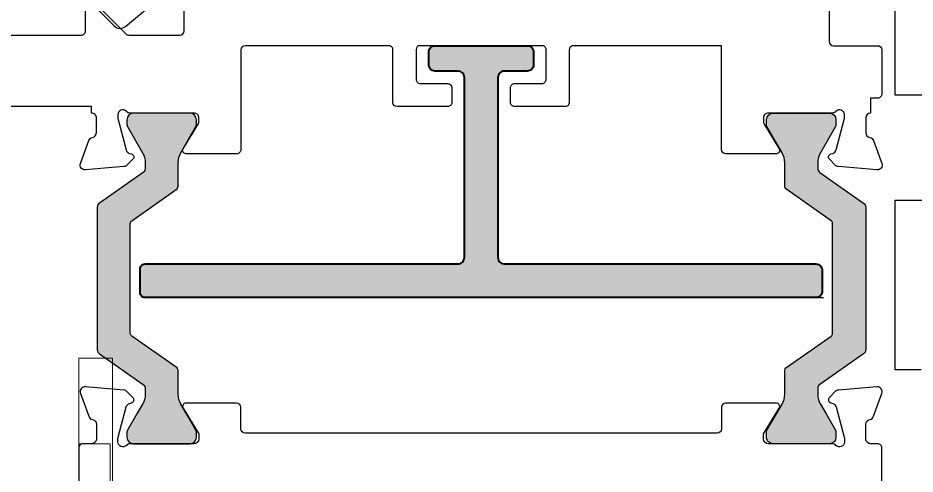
# Model space of a CAD drawing. Extents: x -73 to 76, y -94 to 26.
# Drawn here: x 0.501 to 2.638, y 11.58 to 12.666 of the extents above; entities that cross this region are included whole.
import ezdxf

# ---------------------------------------------------------------- set-up
doc = ezdxf.new("R2010")
doc.units = 0
doc.header["$MEASUREMENT"] = 0
doc.linetypes.add('C', pattern=[0])
doc.linetypes.add('HIDDEN', pattern=[0.375, 0.25, -0.125])
doc.layers.get('0').update_dxf_attribs({"linetype": 'CONTINUOUS'})
for name, color, linetype in [('1', 7, 'CONTINUOUS'), ('DIM', 7, 'CONTINUOUS'), ('FRAME', 1, 'CONTINUOUS'), ('INERTIA', 7, 'CONTINUOUS')]:
    doc.layers.add(name, color=color, linetype=linetype)

# ---------------------------------------------------------------- blocks, each defined once
blk = doc.blocks.new('strike plate')
at = {"color": 7, "linetype": 'Continuous', "lineweight": 15}
for p, q in [((720.9829669862954, 52.64864585058406), (720.9079669862955, 52.64864585058406)), ((720.9079669862955, 52.49264585058406), (720.9079669862955, 52.64864585058406)), ((720.9829669862954, 52.49264585058406), (720.9829669862954, 52.64864585058406)), ((720.9079669862955, 51.23229447917137), (720.9079669862955, 52.49264585058406)), ((720.9829669862954, 51.10364585058406), (720.9829669862954, 52.49264585058406)), ((720.9079669862955, 51.10364585058406), (720.9079669862955, 51.23229447917137)), ((720.8638104811511, 50.94364585058406), (720.842323881665, 51.01550213800921))]:
    blk.add_line(p, q, dxfattribs=at)
at = {"color": 7, "linetype": 'HIDDEN', "lineweight": 0}
for p, q in [((720.9829669862954, 52.52864585058406), (720.9079669862955, 52.52864585058406)), ((720.9829669862954, 52.42114585058406), (720.9079669862955, 52.3317643311395)), ((720.9079669862955, 52.12552737002863), (720.9829669862954, 52.03614585058406)), ((720.9079669862955, 51.99714978759194), (720.9829669862954, 51.99714978759194)), ((720.9829669862954, 51.67114585058406), (720.9079669862955, 51.5817643311395)), ((720.9079669862955, 51.37552737002863), (720.9829669862954, 51.28614585058406))]:
    blk.add_line(p, q, dxfattribs=at)
at = {"color": 7, "linetype": 'Continuous', "lineweight": 15}
blk.add_arc((720.8159669862955, 51.10364585058406), 0.1670000000000012, 335.1086821177605, 0, dxfattribs=at)
for points, knots in [([(720.842323881665, 51.01550213800921), (720.842323881665, 51.01550213800921), (720.8450844080613, 51.01618953040755), (720.8530071922102, 51.0193835743682), (720.856207476736, 51.02081011707669), (720.8634676414981, 51.02474880645744), (720.8675835020695, 51.02729466171731), (720.8762459917556, 51.0339306424673), (720.8806986433362, 51.03794348189098), (720.8893619350589, 51.04778736715364), (720.8934238846276, 51.05347865192478), (720.900312174876, 51.06619978157974), (720.9031538720618, 51.07331067192656), (720.9069502627862, 51.08803112955393), (720.9079669862955, 51.09581507142631), (720.9079669862955, 51.10364585058406)], [0, 0, 0, 0, 0.2500000000000063, 0.2500000000000063, 0.3750000000000053, 0.3750000000000053, 0.5000000000000044, 0.5000000000000044, 0.6250000000000033, 0.6250000000000033, 0.7500000000000022, 0.7500000000000022, 0.8750000000000012, 0.8750000000000012, 1, 1, 1, 1]), ([(720.9674539895774, 51.03335582400365), (720.963711313412, 51.025289718126), (720.9593808605356, 51.01763583275516), (720.9496278496429, 51.00314691476525), (720.9441230924707, 50.99623964562883), (720.9326543542735, 50.98387883272341), (720.926666698104, 50.97836260117096), (720.9144576926188, 50.9685536615207), (720.9083777387731, 50.96438387120011), (720.8969562380621, 50.95744603124869), (720.8915047785108, 50.95461277237205), (720.8819502133366, 50.95014330922609), (720.8777729327167, 50.94846055990759), (720.8709008414571, 50.94589693295725), (720.8682861080194, 50.94504200459874), (720.8647350165465, 50.94391435812018), (720.8638104811511, 50.94364585058406), (720.8638104811511, 50.94364585058406)], [0, 0, 0, 0, 0.125, 0.125, 0.25, 0.25, 0.375, 0.375, 0.5, 0.5, 0.625, 0.625, 0.75, 0.75, 0.875, 0.875, 1, 1, 1, 1])]:
    blk.add_open_spline(points, degree=3, knots=knots, dxfattribs=at)
blk = doc.blocks.new('Tongue Strike')
at = {"color": 7, "linetype": 'Continuous', "lineweight": 15}
for p, q in [((695.0776363608351, 45.80097474764443), (695.0776363608351, 45.88097475181089)), ((696.267636347187, 45.88097475181089), (695.0776363608351, 45.88097475181089)), ((696.267636347187, 45.80097474764443), (696.267636347187, 45.88097475181089)), ((696.267636347187, 45.80097474764443), (695.0776363608351, 45.80097474764443))]:
    blk.add_line(p, q, dxfattribs=at)
at = {"color": 7, "linetype": 'HIDDEN', "lineweight": 0}
for p, q in [((695.4226363570324, 45.80097474764443), (695.4226363570324, 45.88097475181089)), ((695.4526363471366, 45.80097474764443), (695.4526363471366, 45.88097475181089)), ((695.5496792885882, 45.88097475181089), (695.4801363594541, 45.80097474764443)), ((695.5126363456782, 45.80097474764443), (695.5126363456782, 45.88097475181089)), ((695.8651363485681, 45.80097474764443), (695.7955934194339, 45.88097475181089)), ((695.832636362344, 45.88097475181089), (695.832636362344, 45.80097474764443)), ((695.8926363608856, 45.80097474764443), (695.8926363608856, 45.88097475181089)), ((695.9226363509898, 45.80097474764443), (695.9226363509898, 45.88097475181089))]:
    blk.add_line(p, q, dxfattribs=at)
blk = doc.blocks.new('3082 THERMAL MULLION')
blk.add_lwpolyline([(0.1309999999999931, 2.593499999999992), (0.2179999999999964, 2.593499999999992), (0.2179999999999964, 2.997499999999988)])
blk.add_lwpolyline([(0.1559999999999988, 1.939499999999995), (0.2179999999999964, 1.939499999999995), (0.2179999999999964, 2.343499999999992), (0.1310000000000002, 2.343499999999992, 0.4142140000000003)], format="xyb")

msp = doc.modelspace()

# ---------------------------------------------------------------- hatches: boundary and pattern name
at = {"layer": 'DIM'}
for points in [[(1.549568109701674, 12.08013702290645, 0.4142135623730951), (1.564568109701661, 12.09513702290644), (1.564568109701661, 12.52433441706022, 0.4142135623727579), (1.549568109701681, 12.53933441706021), (1.494568356524432, 12.53933441706027, -0.4142135623735232), (1.479568356524389, 12.55433441706028), (1.479568356524389, 12.58482557677024, -0.4142135623725402), (1.494568356524404, 12.59982557677022), (1.71456786287893, 12.59982557677022, -0.4142135623730951), (1.729567862878916, 12.58482557677024), (1.729567862878916, 12.55433441706031, -0.4142135623740268), (1.714567862878887, 12.53933441706027), (1.659568109701688, 12.53933441706032, 0.4142135623731238), (1.644568109701702, 12.52433441706034), (1.644568109701702, 12.09513702290644, 0.4142135623730951), (1.659568109701688, 12.08013702290645), (2.402068109701695, 12.08013702290645, -0.4142135623730951), (2.417068109701681, 12.06513702290646), (2.417068109701681, 12.01483233651481, -0.4142135623730951), (2.402068109701695, 11.99983233651482), (1.604568109701681, 11.99983233651482), (0.8039575518199413, 11.99983233651482, -0.4590682292279746), (0.792068109701674, 12.0148323365148), (0.792068109701674, 12.06513702290646, -0.4590682292288889), (0.8039575518199769, 12.08013702290645)], [(1.549568109701688, 12.08013702290643, 0.4142135623730951), (1.564568109701675, 12.09513702290642), (1.564568109701675, 12.52433441706021, 0.4142135623727579), (1.549568109701696, 12.5393344170602), (1.494568356524447, 12.53933441706025, -0.4142135623735232), (1.479568356524403, 12.55433441706027), (1.479568356524403, 12.58482557677022, -0.4142135623725402), (1.494568356524418, 12.59982557677021), (1.714567862878944, 12.59982557677021, -0.4142135623730951), (1.72956786287893, 12.58482557677022), (1.72956786287893, 12.5543344170603, -0.4142135623740268), (1.714567862878901, 12.53933441706025), (1.659568109701702, 12.53933441706031, 0.4142135623731238), (1.644568109701716, 12.52433441706032), (1.644568109701716, 12.09513702290642, 0.4142135623730951), (1.659568109701702, 12.08013702290643), (2.402068109701709, 12.08013702290643, -0.4142135623730951), (2.417068109701695, 12.06513702290645), (2.417068109701695, 12.01483233651479, -0.4142135623730951), (2.402068109701709, 11.99983233651481), (1.604568109701695, 11.99983233651481), (0.8039575518199555, 11.99983233651481, -0.4590682292279746), (0.7920681097016882, 12.01483233651479), (0.7920681097016882, 12.06513702290645, -0.4590682292288889), (0.8039575518199911, 12.08013702290643)], [(0.804155934219537, 12.30146086362664), (0.804155934219537, 12.32135278794981, 0.13165249758698), (0.7978264383956031, 12.34497478795042), (0.7619565959886501, 12.40710317745884, -0.1316524975869807), (0.7608489342195099, 12.41123702745863), (0.7608489342195099, 12.42350786362663, -0.4142135623716609), (0.7765969342193699, 12.43925586362643), (0.9104549342195725, 12.43925586362643, -0.414213562371661), (0.9262029342195461, 12.42350786362685), (0.9262029342195461, 12.41123702745885, -0.1316524975869818), (0.9250952724504629, 12.40710317745884), (0.8892254300431688, 12.34497478794997, 0.1316524975869803), (0.8828959342195191, 12.32135278794958), (0.8828959342195191, 12.26661983150011, -0.2446984432282418), (0.8778594455094577, 12.25694482670524), (0.7687229342195252, 12.18052661880603), (0.7687229342195252, 11.91058510844688), (0.8778594455091735, 11.83416690054814, -0.2446984432282431), (0.8828959342195191, 11.82449189575281), (0.8828959342195191, 11.76975893930289, 0.1316524975869799), (0.8892254300431688, 11.74613693930318), (0.9027441302881272, 11.72272186362652), (0.9250952724503492, 11.68400854979431, -0.1316524975869794), (0.9262029342195461, 11.6798746997943), (0.9262029342195461, 11.66760386362675, -0.4142135623773974), (0.9104549342195725, 11.65185586362649), (0.7765969342195405, 11.65185586362649, -0.414213562371661), (0.7608489342195099, 11.66760386362652), (0.7608489342195099, 11.6798746997943, -0.1316524975869807), (0.7619565959886501, 11.68400854979431), (0.7843077381509289, 11.72272186362652), (0.7978264383962852, 11.74613693930387, 0.1316524975869796), (0.804155934219537, 11.76975893930312), (0.8041559342195299, 11.7896508636265), (0.695019422929775, 11.86606907152559, -0.2446984432282411), (0.6899829342194863, 11.87574407632069), (0.6899829342194863, 11.93122003244393), (0.6899829342194863, 12.01681356121166), (0.6899829342194863, 12.21536765093246, -0.2446984432282416), (0.6950194229297182, 12.22504265572756)], [(0.8041559342195512, 12.30146086362663), (0.8041559342195512, 12.32135278794979, 0.13165249758698), (0.7978264383956173, 12.34497478795041), (0.7619565959886643, 12.40710317745882, -0.1316524975869807), (0.7608489342195242, 12.41123702745861), (0.7608489342195242, 12.42350786362661, -0.4142135623716609), (0.7765969342193841, 12.43925586362641), (0.9104549342195867, 12.43925586362641, -0.414213562371661), (0.9262029342195603, 12.42350786362684), (0.9262029342195603, 12.41123702745884, -0.1316524975869818), (0.9250952724504771, 12.40710317745882), (0.889225430043183, 12.34497478794995, 0.1316524975869803), (0.8828959342195333, 12.32135278794956), (0.8828959342195333, 12.26661983150009, -0.2446984432282418), (0.8778594455094719, 12.25694482670522), (0.7687229342195394, 12.18052661880601), (0.7687229342195394, 11.91058510844687), (0.8778594455091877, 11.83416690054813, -0.2446984432282431), (0.8828959342195333, 11.8244918957528), (0.8828959342195333, 11.76975893930287, 0.1316524975869799), (0.889225430043183, 11.74613693930317), (0.9027441302881414, 11.7227218636265), (0.9250952724503634, 11.6840085497943, -0.1316524975869794), (0.9262029342195603, 11.67987469979428), (0.9262029342195603, 11.66760386362674, -0.4142135623773974), (0.9104549342195867, 11.65185586362648), (0.7765969342195547, 11.65185586362648, -0.414213562371661), (0.7608489342195242, 11.66760386362651), (0.7608489342195242, 11.67987469979428, -0.1316524975869807), (0.7619565959886643, 11.6840085497943), (0.7843077381509431, 11.7227218636265), (0.7978264383962994, 11.74613693930385, 0.1316524975869796), (0.8041559342195512, 11.7697589393031), (0.8041559342195441, 11.78965086362648), (0.6950194229297892, 11.86606907152557, -0.2446984432282411), (0.6899829342195005, 11.87574407632067), (0.6899829342195005, 11.93122003244392), (0.6899829342195005, 12.01681356121165), (0.6899829342195005, 12.21536765093245, -0.2446984432282416), (0.6950194229297324, 12.22504265572755)], [(2.515640242021277, 12.22504265572688, -0.2446984432280822), (2.520676730731509, 12.21536765093179), (2.520676730731509, 12.01681356121098), (2.520676730731509, 11.93122003244325), (2.520676730731509, 11.87574407632, -0.2446984432278361), (2.515640242021234, 11.86606907152491), (2.406503730731458, 11.78965086362582), (2.406503730731458, 11.76975893930243, 0.1316524975882822), (2.412833226554831, 11.74613693930297), (2.426351926800066, 11.72272186362584), (2.448703068962345, 11.68400854979363, -0.1316524975874178), (2.449810730731485, 11.6798746997936), (2.449810730731485, 11.66760386362584, -0.4142135623723217), (2.434062730731419, 11.65185586362581), (2.300204730731423, 11.65185586362581, -0.4142135623725739), (2.284456730731449, 11.66760386362581), (2.284456730731449, 11.67987469979361, -0.1316524975835601), (2.285564392500589, 11.68400854979353), (2.307915534662868, 11.72272186362584), (2.321434234907827, 11.7461369393025, 0.1316524975883952), (2.327763730731476, 11.76975893930247), (2.327763730731476, 11.82449189575213, -0.2446984432296211), (2.332800219441872, 11.83416690054749), (2.441936730731463, 11.9105851084462), (2.44193673073147, 12.18052661880535), (2.332800219441538, 12.25694482670455, -0.2446984432269665), (2.327763730731476, 12.26661983149937), (2.327763730731476, 12.3213527879489, 0.1316524975879066), (2.321434234907741, 12.34497478794943), (2.285564392500532, 12.40710317745815, -0.1316524975841403), (2.284456730731449, 12.41123702745808), (2.284456730731449, 12.42350786362617, -0.4142135623686214), (2.300204730731259, 12.43925586362575), (2.434062730731625, 12.43925586362575, -0.4142135623729162), (2.449810730731485, 12.42350786362587), (2.449810730731485, 12.41123702745794, -0.1316524975833427), (2.448703068962402, 12.40710317745825), (2.412833226555392, 12.34497478794974, 0.1316524975888161), (2.406503730731458, 12.32135278794878), (2.406503730731458, 12.30146086362597)], [(2.515640242021291, 12.22504265572687, -0.2446984432280822), (2.520676730731523, 12.21536765093177), (2.520676730731523, 12.01681356121097), (2.520676730731523, 11.93122003244324), (2.520676730731523, 11.87574407631999, -0.2446984432278361), (2.515640242021249, 11.8660690715249), (2.406503730731473, 11.7896508636258), (2.406503730731473, 11.76975893930242, 0.1316524975882822), (2.412833226554845, 11.74613693930296), (2.426351926800081, 11.72272186362582), (2.448703068962359, 11.68400854979362, -0.1316524975874178), (2.4498107307315, 11.67987469979359), (2.4498107307315, 11.66760386362583, -0.4142135623723217), (2.434062730731434, 11.6518558636258), (2.300204730731437, 11.6518558636258, -0.4142135623725739), (2.284456730731463, 11.6676038636258), (2.284456730731463, 11.6798746997936, -0.1316524975835601), (2.285564392500604, 11.68400854979352), (2.307915534662882, 11.72272186362582), (2.321434234907841, 11.74613693930249, 0.1316524975883952), (2.32776373073149, 11.76975893930246), (2.32776373073149, 11.82449189575212, -0.2446984432296211), (2.332800219441886, 11.83416690054748), (2.441936730731477, 11.91058510844618), (2.441936730731484, 12.18052661880533), (2.332800219441552, 12.25694482670454, -0.2446984432269665), (2.32776373073149, 12.26661983149936), (2.32776373073149, 12.32135278794888, 0.1316524975879066), (2.321434234907755, 12.34497478794942), (2.285564392500547, 12.40710317745814, -0.1316524975841403), (2.284456730731463, 12.41123702745806), (2.284456730731463, 12.42350786362616, -0.4142135623686214), (2.300204730731274, 12.43925586362573), (2.43406273073164, 12.43925586362573, -0.4142135623729162), (2.4498107307315, 12.42350786362586), (2.4498107307315, 12.41123702745793, -0.1316524975833427), (2.448703068962416, 12.40710317745824), (2.412833226555406, 12.34497478794972, 0.1316524975888161), (2.406503730731473, 12.32135278794877), (2.406503730731473, 12.30146086362596)]]:
    msp.add_hatch(color=256, dxfattribs=at).paths.add_polyline_path(points)

# ---------------------------------------------------------------- linework, layer by layer
for p, q in [((1.604568109701681, 11.99983233651482), (2.4201786675834, 11.99983233651482)), ((1.604568109701695, 11.99983233651481), (2.420178667583414, 11.99983233651481))]:
    msp.add_line(p, q)
at = {"layer": '1', "color": 3, "lineweight": 30}
for points in [[(0.7687229342195252, 11.91468405340292), (0.7687229342195252, 12.17642767385, -0.2446984432282406), (0.7720805933597177, 12.18287767704673), (0.8778594455094577, 12.25694482670524, 0.2446984432282419), (0.8828959342195191, 12.26661983150011), (0.8828959342195191, 12.32135278794958, -0.1316524975869803), (0.8892254300431688, 12.34497478794997), (0.9250952724504629, 12.40710317745884, 0.1316524975869819), (0.9262029342195461, 12.41123702745885), (0.9262029342195461, 12.42350786362685, 0.414213562371661), (0.9104549342195725, 12.43925586362643), (0.7765969342193699, 12.43925586362643, 0.414213562371661), (0.7608489342195099, 12.42350786362663), (0.7608489342195099, 12.41123702745863, 0.1316524975869807), (0.7619565959886501, 12.40710317745884), (0.7978264383956031, 12.34497478795042, -0.1316524975869801), (0.804155934219537, 12.32135278794981), (0.804155934219537, 12.30760928106069, -0.1377400364561927), (0.802429411601068, 12.30146086362679, -0.1034709422055775), (0.7991194455092483, 12.29793427626559), (0.6950194229297182, 12.22504265572756, 0.2446984432282415), (0.6899829342194863, 12.21536765093246), (0.6899829342194863, 12.01681356121166), (0.6899829342194863, 11.93122003244393), (0.6899829342194863, 11.87574407632069, 0.2446984432282412), (0.695019422929775, 11.86606907152559), (0.7991194455092483, 11.79317745098756, -0.2446984432282422), (0.804155934219537, 11.78350244619268), (0.804155934219537, 11.76975893930312, -0.1316524975869796), (0.7978264383962852, 11.74613693930387), (0.7843077381509289, 11.72272186362652), (0.7619565959886501, 11.68400854979431, 0.1316524975869807), (0.7608489342195099, 11.6798746997943), (0.7608489342195099, 11.66760386362652, 0.414213562371661), (0.7765969342195405, 11.65185586362649), (0.9104549342195725, 11.65185586362649, 0.4142135623773973), (0.9262029342195461, 11.66760386362675), (0.9262029342195461, 11.6798746997943, 0.1316524975869794), (0.9250952724503492, 11.68400854979431), (0.9027441302881272, 11.72272186362652), (0.8892254300431688, 11.74613693930318, -0.1316524975869799), (0.8828959342195191, 11.76975893930289), (0.8828959342195191, 11.82449189575281, 0.2446984432282431), (0.8778594455091735, 11.83416690054814), (0.7720805933597177, 11.90823405020619, -0.2446984432282416)], [(0.7687229342195394, 11.91468405340291), (0.7687229342195394, 12.17642767384999, -0.2446984432282406), (0.7720805933597319, 12.18287767704672), (0.8778594455094719, 12.25694482670522, 0.2446984432282419), (0.8828959342195333, 12.26661983150009), (0.8828959342195333, 12.32135278794956, -0.1316524975869803), (0.889225430043183, 12.34497478794995), (0.9250952724504771, 12.40710317745882, 0.1316524975869819), (0.9262029342195603, 12.41123702745884), (0.9262029342195603, 12.42350786362684, 0.414213562371661), (0.9104549342195867, 12.43925586362641), (0.7765969342193841, 12.43925586362641, 0.414213562371661), (0.7608489342195242, 12.42350786362661), (0.7608489342195242, 12.41123702745861, 0.1316524975869807), (0.7619565959886643, 12.40710317745882), (0.7978264383956173, 12.34497478795041, -0.1316524975869801), (0.8041559342195512, 12.32135278794979), (0.8041559342195512, 12.30760928106068, -0.1377400364561927), (0.8024294116010822, 12.30146086362677, -0.1034709422055775), (0.7991194455092625, 12.29793427626558), (0.6950194229297324, 12.22504265572755, 0.2446984432282415), (0.6899829342195005, 12.21536765093245), (0.6899829342195005, 12.01681356121165), (0.6899829342195005, 11.93122003244392), (0.6899829342195005, 11.87574407632067, 0.2446984432282412), (0.6950194229297892, 11.86606907152557), (0.7991194455092625, 11.79317745098754, -0.2446984432282422), (0.8041559342195512, 11.78350244619267), (0.8041559342195512, 11.7697589393031, -0.1316524975869796), (0.7978264383962994, 11.74613693930385), (0.7843077381509431, 11.7227218636265), (0.7619565959886643, 11.6840085497943, 0.1316524975869807), (0.7608489342195242, 11.67987469979428), (0.7608489342195242, 11.66760386362651, 0.414213562371661), (0.7765969342195547, 11.65185586362648), (0.9104549342195867, 11.65185586362648, 0.4142135623773973), (0.9262029342195603, 11.66760386362674), (0.9262029342195603, 11.67987469979428, 0.1316524975869794), (0.9250952724503634, 11.6840085497943), (0.9027441302881414, 11.7227218636265), (0.889225430043183, 11.74613693930317, -0.1316524975869799), (0.8828959342195333, 11.76975893930287), (0.8828959342195333, 11.8244918957528, 0.2446984432282431), (0.8778594455091877, 11.83416690054813), (0.7720805933597319, 11.90823405020618, -0.2446984432282416)], [(2.44193673073147, 11.91468405340224), (2.44193673073147, 12.17642767384932, 0.2446984432282406), (2.438579071591278, 12.18287767704605), (2.332800219441538, 12.25694482670455, -0.2446984432282419), (2.327763730731476, 12.26661983149943), (2.327763730731476, 12.3213527879489, 0.1316524975869803), (2.321434234907827, 12.34497478794928), (2.285564392500532, 12.40710317745815, -0.1316524975869819), (2.284456730731449, 12.41123702745817), (2.284456730731449, 12.42350786362617, -0.414213562371661), (2.300204730731423, 12.43925586362575), (2.434062730731625, 12.43925586362575, -0.414213562371661), (2.449810730731485, 12.42350786362594), (2.449810730731485, 12.41123702745794, -0.1316524975869807), (2.448703068962345, 12.40710317745815), (2.412833226555392, 12.34497478794974, 0.1316524975869801), (2.406503730731458, 12.32135278794912), (2.406503730731458, 12.30760928106001, 0.1377400364561927), (2.408230253349927, 12.3014608636261, 0.1034709422055775), (2.411540219441747, 12.29793427626491), (2.515640242021277, 12.22504265572688, -0.2446984432282415), (2.520676730731509, 12.21536765093178), (2.520676730731509, 12.01681356121098), (2.520676730731509, 11.93122003244325), (2.520676730731509, 11.87574407632, -0.2446984432282412), (2.51564024202122, 11.8660690715249), (2.411540219441747, 11.79317745098687, 0.2446984432282422), (2.406503730731458, 11.783502446192), (2.406503730731458, 11.76975893930243, 0.1316524975869796), (2.41283322655471, 11.74613693930318), (2.426351926800066, 11.72272186362584), (2.448703068962345, 11.68400854979363, -0.1316524975869807), (2.449810730731485, 11.67987469979361), (2.449810730731485, 11.66760386362584, -0.414213562371661), (2.434062730731455, 11.65185586362581), (2.300204730731423, 11.65185586362581, -0.4142135623773973), (2.284456730731449, 11.66760386362607), (2.284456730731449, 11.67987469979361, -0.1316524975869794), (2.285564392500646, 11.68400854979363), (2.307915534662868, 11.72272186362584), (2.321434234907827, 11.7461369393025, 0.1316524975869799), (2.327763730731476, 11.76975893930221), (2.327763730731476, 11.82449189575213, -0.2446984432282431), (2.332800219441822, 11.83416690054746), (2.438579071591278, 11.90823405020551, 0.2446984432282416)], [(2.441936730731484, 11.91468405340223), (2.441936730731484, 12.1764276738493, 0.2446984432282406), (2.438579071591292, 12.18287767704604), (2.332800219441552, 12.25694482670454, -0.2446984432282419), (2.32776373073149, 12.26661983149941), (2.32776373073149, 12.32135278794888, 0.1316524975869803), (2.321434234907841, 12.34497478794927), (2.285564392500547, 12.40710317745814, -0.1316524975869819), (2.284456730731463, 12.41123702745816), (2.284456730731463, 12.42350786362616, -0.414213562371661), (2.300204730731437, 12.43925586362573), (2.43406273073164, 12.43925586362573, -0.414213562371661), (2.4498107307315, 12.42350786362593), (2.4498107307315, 12.41123702745793, -0.1316524975869807), (2.448703068962359, 12.40710317745814), (2.412833226555406, 12.34497478794972, 0.1316524975869801), (2.406503730731473, 12.32135278794911), (2.406503730731473, 12.30760928106, 0.1377400364561927), (2.408230253349942, 12.30146086362609, 0.1034709422055775), (2.411540219441761, 12.2979342762649), (2.515640242021291, 12.22504265572687, -0.2446984432282415), (2.520676730731523, 12.21536765093177), (2.520676730731523, 12.01681356121097), (2.520676730731523, 11.93122003244324), (2.520676730731523, 11.87574407631999, -0.2446984432282412), (2.515640242021234, 11.86606907152489), (2.411540219441761, 11.79317745098686, 0.2446984432282422), (2.406503730731473, 11.78350244619199), (2.406503730731473, 11.76975893930242, 0.1316524975869796), (2.412833226554724, 11.74613693930317), (2.426351926800081, 11.72272186362582), (2.448703068962359, 11.68400854979362, -0.1316524975869807), (2.4498107307315, 11.6798746997936), (2.4498107307315, 11.66760386362583, -0.414213562371661), (2.434062730731469, 11.6518558636258), (2.300204730731437, 11.6518558636258, -0.4142135623773973), (2.284456730731463, 11.66760386362606), (2.284456730731463, 11.6798746997936, -0.1316524975869794), (2.28556439250066, 11.68400854979362), (2.307915534662882, 11.72272186362582), (2.321434234907841, 11.74613693930249, 0.1316524975869799), (2.32776373073149, 11.76975893930219), (2.32776373073149, 11.82449189575212, -0.2446984432282431), (2.332800219441836, 11.83416690054744), (2.438579071591292, 11.90823405020549, 0.2446984432282416)]]:
    msp.add_lwpolyline(points, format="xyb", close=True, dxfattribs=at)
at = {"layer": 'INERTIA', "color": 1}
for points in [[(2.434068930754769, 13.57905332450814), (2.434068930754769, 12.60982557676327, 0.4142135623728868), (2.44406893075476, 12.59982557676328), (2.549068930754835, 12.59982557676328, -0.414213562373095), (2.559068930754826, 12.58982557676329), (2.559068930754826, 12.48482557676338, -0.414213562373095), (2.549068930754835, 12.47482557676339), (2.532068551616284, 12.47482557676351), (2.532068551616284, 12.43923934428578, 0.3986787444543446), (2.521068109666324, 12.4276360425312), (2.521068109666324, 12.39277657926588, 0.3595082375496004), (2.530489822550322, 12.38136655900091, -0.2637246696223937), (2.539210774477525, 12.37393075160996), (2.559100085671055, 12.31934829456581), (2.559100085671055, 12.31928531821715, -0.5486187866294308), (2.547168291401825, 12.30373550118195), (2.455544598108879, 12.31175153565555, -0.1763269806997714), (2.4483408779586, 12.31511068552884), (2.434251725855468, 12.32919983763195, -0.5773502691887914), (2.437724408048489, 12.34216006401452), (2.442112522658142, 12.34333585578058, 0.2679491924326098), (2.450328976945912, 12.35155231006836), (2.469672849251374, 12.42374462432751, 0.06554346281928863), (2.4700681096664, 12.42674692525081), (2.470068109666279, 12.43538258992355, 0.6885002580782902), (2.449787385297796, 12.44312913731578, -0.213421765282947), (2.441126482017815, 12.43925586361961), (2.288687930754783, 12.43925586361961, 0.414213562373095), (2.277068109666381, 12.4276360425312), (2.277068109666324, 12.41906861874797, 0.1378721067472431), (2.278769823200591, 12.41301458004061), (2.314666370938291, 12.35420659441324, -0.5855240683151484), (2.308054299235529, 12.34242402121622), (2.18706810966637, 12.3424240212161, -0.414213562373095), (2.177068109666379, 12.35242402121609), (2.177068109666379, 12.59982557676328), (1.824568109666345, 12.59982557676328, 0.4142135623735113), (1.81456810966634, 12.58982557676329), (1.81456810966634, 12.4646687718254, -0.4142135623733033), (1.804568109666349, 12.45466877182541), (1.684568109666344, 12.45466877182541, -0.4142135623735113), (1.674568109666339, 12.4646687718254), (1.674568109666339, 12.49966877182537, -0.4142135623735113), (1.684568109666344, 12.50966877182536), (1.749568109666342, 12.50966877182536, 0.4142135623735113), (1.759568109666347, 12.51966877182535), (1.759568109666347, 12.58982557676329, 0.414213562373095), (1.749568109666356, 12.59982557676328), (1.45956810966635, 12.59982557676328, 0.414213562373095), (1.449568109666359, 12.58982557676329), (1.449568109666345, 12.51966877182535, 0.4142135623735113), (1.45956810966635, 12.50966877182536), (1.524568109666347, 12.50966877182536, -0.414213562373095), (1.534568109666338, 12.49966877182537), (1.534568109666353, 12.4646687718254, -0.4142135623733033), (1.524568109666362, 12.45466877182541), (1.404568109666343, 12.45466877182541, -0.414213562373095), (1.394568109666352, 12.4646687718254), (1.394568109666338, 12.58982532380121, 0.4142400080058907), (1.384567206764345, 12.5998253237605), (1.04206810966631, 12.59980457676322, 0.414213562373095), (1.032068109666319, 12.58980457676323), (1.032068109666319, 12.35242402121609, -0.414213562373095), (1.022068109666328, 12.3424240212161), (0.9010819200971767, 12.34242402121599, -0.585524068326309), (0.894469848394543, 12.35420659441301), (0.9303663961321078, 12.41301458004061, 0.1378721067472431), (0.9320681096663819, 12.41906861874797), (0.932068109666325, 12.4276360425312, 0.4142135623757815), (0.9204482885779228, 12.43925586361949), (0.7680097373148911, 12.43925586361949, -0.2134217652827457), (0.7593488340348173, 12.44312913731567, 0.6885002580731826), (0.7390681096664551, 12.43538258992355), (0.7390681096662703, 12.42674692525081, 0.06554346281972756), (0.7394633700812179, 12.4237446243274), (0.7588072423867871, 12.35155231006836, 0.2679491924324515), (0.7670236966745492, 12.34333585578058), (0.7714118112842456, 12.34216006401464, -0.577350269189129), (0.7748844934772521, 12.32919983763183), (0.7607953413739992, 12.31511068552884, -0.1763269807083034), (0.7535916212238121, 12.31175153565543), (0.661967927930867, 12.30373550118195, -0.5486187866283099), (0.6500361336616791, 12.31928531821715), (0.6500361336616365, 12.3193482945657), (0.6699254448551741, 12.37393075160996, -0.2637246696227148), (0.6786463967823906, 12.38136655900091, 0.3595082375506177), (0.6880681096664105, 12.39277657926588), (0.6880681096663679, 12.4276360425312, 0.414213562373095), (0.676448288577852, 12.43925586361949), (0.676448288577852, 12.43925586361949), (0.6764482885779088, 12.45505227371648), (0.3909777420420255, 12.45506071438381, -0.9882444909722222)], [(0.6789266270146186, 12.70712424661139), (0.7580687626384872, 12.62798211098765, 0.1989123673794484), (0.7651398304503445, 12.62505317879952), (0.8868555592028997, 12.62505317879952, 0.4142135623730301), (0.8968555592028977, 12.63505317879952), (0.8968555592030327, 13.25005317879955, 0.9999999999998578)], [(0.6802985784995315, 12.69712487682142), (0.7305348318654694, 12.6468886234556, 0.3888787318526473), (0.7575327196829136, 12.64570987021698), (0.8469417089645717, 12.72073292014715, 0.7002075382096703)], [(-0.1358977482511889, 12.62505317879952), (0.6518555592027653, 12.62505317879952, 0.4142135623732061), (0.6618555592027633, 12.63505317879952), (0.6618555592027349, 12.70005317879946, -0.6681786379175624)], [(2.559068930756595, 11.53769530809825), (2.559068930756595, 11.64185586364533, 0.414213562373095), (2.549068930756604, 11.65185586364532), (2.532688309894951, 11.65185586364544, -0.4142135623745278), (2.521068488806435, 11.66347568473384), (2.521068488806435, 11.69833514799916, -0.3595082375506329), (2.530490201690412, 11.70974516826413, 0.2637246696227279), (2.539211153617629, 11.71718097565508), (2.559100464811166, 11.77176343269923), (2.559100464811166, 11.77182640904789, 0.5486187866300082), (2.547168670541936, 11.78737622608299), (2.455544977248991, 11.7793601916095, 0.1763269807075268), (2.448341257098804, 11.77600104173621), (2.434252104995579, 11.7619118896331, 0.5773502691888155), (2.437724787188557, 11.74895166325042), (2.442112901798254, 11.74777587148446, -0.26794919243235), (2.450329356086016, 11.73955941719669), (2.469673228391486, 11.66736710293753, -0.06554346281952211), (2.470068488806533, 11.66436480201423), (2.470068488806376, 11.6557291373415, -0.6885002580700258), (2.449787764437986, 11.64798258994927, 0.2134217652827458), (2.441126861157912, 11.65185586364544), (2.28868830989488, 11.65185586364544, -0.414213562373095), (2.277068488806478, 11.66347568473384), (2.277068488806421, 11.67204310851707, -0.1378721067473229), (2.278770202340695, 11.67809714722443), (2.314666750078388, 11.7369051328518, 0.5855240683184779), (2.308054678375626, 11.74868770604895), (2.187069309894937, 11.74868770604894, 0.414213562373095), (2.177069309894947, 11.73868770604895), (2.177069309894947, 11.68685586364541, -0.414213562373095), (2.167069309894956, 11.67685586364541), (1.042067667715706, 11.67685586364541, -0.414213562373095), (1.032067667715715, 11.68685586364541), (1.032067667715715, 11.73868770604895, 0.414213562373095), (1.022067667715724, 11.74868770604894), (0.9010822992350356, 11.74868770604894, 0.5855240683184779), (0.8944702275322811, 11.7369051328518), (0.9303667752699809, 11.67809714722443, -0.1378721067472506), (0.9320684888042408, 11.67204310851707), (0.9320684888041839, 11.66347568473384, -0.414213562373095), (0.9204486677157817, 11.65185586364544), (0.76801011645275, 11.65185586364544, 0.2134217652827457), (0.7593492131726762, 11.64798258994927, -0.6885002580700258), (0.7390684888042856, 11.6557291373415), (0.7390684888041434, 11.66436480201423, -0.06554346281952217), (0.7394637492191904, 11.66736710293753), (0.758807621524646, 11.73955941719669, -0.2679491924325365), (0.7670240758124223, 11.74777587148446), (0.7714121904221045, 11.74895166325041, 0.5773502691888265), (0.7748848726151039, 11.7619118896331), (0.7607957205118723, 11.77600104173621, 0.1763269807075267), (0.7535920003616852, 11.7793601916095), (0.6619683070687401, 11.78737622608298, 0.5486187866299063), (0.6500365127995096, 11.77182640904789), (0.6500365127995096, 11.77176343269923), (0.6699258239930472, 11.71718097565508, 0.2637246696227277), (0.6786467759202637, 11.70974516826413, -0.3595082375506119), (0.688068488804241, 11.69833514799916), (0.688068488804241, 11.66347568473384, -0.4142135623738114), (0.6764486677157819, 11.65185586364544), (0.6560624027182484, 11.65185586364544, 0.4244748162094479), (0.646068494448059, 11.64150686867811), (0.646068494448059, 11.2968558636464, -0.9999999999999999)]]:
    msp.add_lwpolyline(points, format="xyb", dxfattribs=at)
at = {"layer": 'INERTIA', "color": 7, "lineweight": 40}
for points in [[(1.564568109701661, 12.09513702290644), (1.564568109701661, 12.52433441706022, 0.4142135623728967), (1.549568109701674, 12.53933441706021), (1.494568356524432, 12.53933441706027, -0.4142135623728989), (1.479568356524389, 12.55433441706025), (1.479568356524389, 12.58482557677024, -0.414213562373095), (1.494568356524432, 12.59982557677022), (1.71456786287893, 12.59982557677022, -0.414213562373095), (1.729567862878916, 12.58482557677024), (1.729567862878916, 12.55433441706031, -0.4142135623731944), (1.71456786287893, 12.53933441706027), (1.659568109701688, 12.53933441706032, 0.4142135623731931), (1.644568109701702, 12.52433441706034), (1.644568109701702, 12.09513702290644, 0.414213562373095), (1.659568109701688, 12.08013702290645), (2.402068109701695, 12.08013702290645, -0.414213562373095), (2.417068109701681, 12.06513702290646), (2.417068109701681, 12.01483233651481, -0.414213562373095), (2.402068109701695, 11.99983233651482), (0.8039575518199413, 11.99983233651482, -0.4590682292280772), (0.792068109701674, 12.01483233651481), (0.792068109701674, 12.06513702290646, -0.4590682292280772), (0.8039575518199413, 12.08013702290645), (1.549568109701674, 12.08013702290645, 0.414213562373095)], [(1.564568109701675, 12.09513702290642), (1.564568109701675, 12.52433441706021, 0.4142135623728967), (1.549568109701688, 12.5393344170602), (1.494568356524447, 12.53933441706025, -0.4142135623728989), (1.479568356524403, 12.55433441706024), (1.479568356524403, 12.58482557677022, -0.414213562373095), (1.494568356524447, 12.59982557677021), (1.714567862878944, 12.59982557677021, -0.414213562373095), (1.72956786287893, 12.58482557677022), (1.72956786287893, 12.5543344170603, -0.4142135623731944), (1.714567862878944, 12.53933441706025), (1.659568109701702, 12.53933441706031, 0.4142135623731931), (1.644568109701716, 12.52433441706032), (1.644568109701716, 12.09513702290642, 0.414213562373095), (1.659568109701702, 12.08013702290643), (2.402068109701709, 12.08013702290643, -0.414213562373095), (2.417068109701695, 12.06513702290645), (2.417068109701695, 12.01483233651479, -0.414213562373095), (2.402068109701709, 11.99983233651481), (0.8039575518199555, 11.99983233651481, -0.4590682292280772), (0.7920681097016882, 12.01483233651479), (0.7920681097016882, 12.06513702290645, -0.4590682292280772), (0.8039575518199555, 12.08013702290643), (1.549568109701688, 12.08013702290643, 0.414213562373095)]]:
    msp.add_lwpolyline(points, format="xyb", close=True, dxfattribs=at)

# ---------------------------------------------------------------- block references
at = {"layer": 'FRAME', "xscale": -1}
msp.add_blockref('3082 THERMAL MULLION', (2.809068930754883, 9.88855332450833), dxfattribs=at)
at = {"layer": 'INERTIA', "color": 7, "linetype": 'C', "rotation": 270}
msp.add_blockref('Tongue Strike', (-45.15490625319766, 706.933188418631), dxfattribs=at)
at = {"layer": 'INERTIA', "color": 7, "linetype": 'C', "xscale": -1}
msp.add_blockref('strike plate', (721.6290354807422, -40.99678952607071), dxfattribs=at)

doc.saveas('drawing.dxf')
